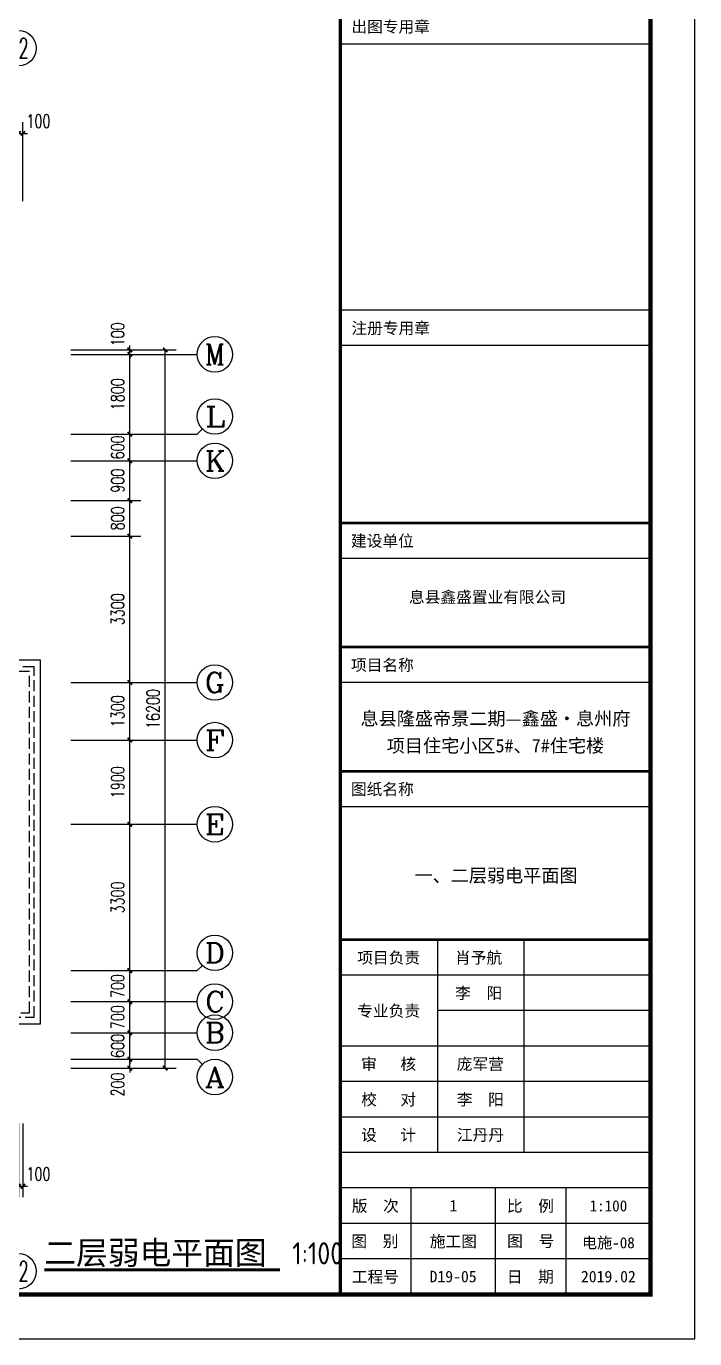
# Model space of a CAD drawing. Extents: x -993182 to -819982, y 169304 to 600104.
# Drawn here: x -835075 to -819982, y 362504 to 392107 of the extents above; entities that cross this region are included whole.
import ezdxf
from ezdxf.enums import TextEntityAlignment as Align

# ---------------------------------------------------------------- set-up
doc = ezdxf.new("R2010")
doc.units = 0
doc.header["$LTSCALE"] = 1000
doc.header["$MEASUREMENT"] = 0
doc.linetypes.add('DASH', pattern=[0.35, 0.25, -0.1])
for name, color, linetype in [('AXIS', 3, 'Continuous'), ('AXIS_TEXT', 7, 'Continuous'), ('DIM_SYMB', 3, 'Continuous'), ('PUB_TITLE', 146, 'Continuous'), ('TK', 9, 'Continuous'), ('屋面', 139, 'Continuous'), ('面层', 215, 'Continuous')]:
    doc.layers.add(name, color=color, linetype=linetype)
doc.styles.add('-黑体', font='simhei.ttf')
doc.styles.add('_TCH_AXIS', font='COMPLEX', dxfattribs={"bigfont": 'GBCBIG'})
doc.styles.add('_TCH_DIM_T3', font='SIMPLEX', dxfattribs={"width": 0.705882, "bigfont": 'GBCBIG'})
doc.styles.add('COMPLEX', font='COMPLEX')
doc.styles.add('H1', font='')
doc.styles.get("Standard").update_dxf_attribs({"font": 'gbenor.shx', "bigfont": 'gbcbig.shx'})
doc.styles.add('THT', font='simhei.ttf')
doc.styles.get('H1').set_extended_font_data('SimSun')
doc.dimstyles.new('_TCH_ARCH&&100', dxfattribs={"dimtxt": 297.5, "dimasz": 100, "dimexe": 250, "dimexo": 300, "dimgap": 126.25, "dimtad": 1, "dimdec": 0, "dimzin": 0, "dimdsep": 46, "dimtxsty": '_TCH_DIM_T3', "dimblk": 'ARCHTICK', "dimcen": 0.09, "dimclrt": 7, "dimazin": 2, "dimtfac": 1, "dimtdec": 0, "dimtix": 1, "dimtmove": 2, "dimatfit": 3, "dimfxl": 0, "dimtolj": 1, "dimtzin": 0, "dimarcsym": 0})

# ---------------------------------------------------------------- blocks, each defined once
blk = doc.blocks.new('_AXISO')
blk.add_circle((0, 0), 0.5)
at = {"layer": 'AXIS_TEXT', "style": 'COMPLEX', "width": 1.041667}
blk.add_attdef('A', text='', height=0.56, dxfattribs=at).set_placement((-0.25, -0.28), (0.25, -0.28), align=Align.FIT)
blk = doc.blocks.new('_ArchTick')
at = {"color": 0, "linetype": 'ByBlock', "const_width": 0.4}
blk.add_lwpolyline([(-0.5, -0.5), (0.5, 0.5)], dxfattribs=at)
blk = doc.blocks.new('*D234')
at = {"layer": 'AXIS', "color": 0, "lineweight": -2}
for p, q in [((-195229, -359512), (-192846, -359512)), ((-193096, -375712), (-193096, -359512)), ((-195229, -375712), (-192846, -375712))]:
    blk.add_line(p, q, dxfattribs=at)
at = {"layer": 'Defpoints', "color": 0}
for p in [(-195529, -359512), (-193096, -359512), (-195529, -375712)]:
    blk.add_point(p, dxfattribs=at)
at = {"layer": 'AXIS', "color": 0, "lineweight": -2, "xscale": 100, "yscale": 100, "zscale": 100}
for p, rotation in [((-193096, -359512), 90), ((-193096, -375712), 270)]:
    blk.add_blockref('_ArchTick', p, dxfattribs=dict(at, rotation=rotation))
at = {"layer": 'AXIS', "color": 7, "insert": (-193371, -367612), "char_height": 297.5, "attachment_point": 5, "rotation": 90, "style": '_TCH_DIM_T3'}
blk.add_mtext('\\A1;16200', dxfattribs=at)
blk = doc.blocks.new('*D235')
at = {"layer": 'AXIS', "color": 0, "lineweight": -2}
for p, q in [((-195229, -375512), (-193646, -375512)), ((-193896, -375512), (-193896, -375412)), ((-193896, -375712), (-193896, -375512)), ((-195229, -375712), (-193646, -375712)), ((-193896, -375712), (-193896, -375812))]:
    blk.add_line(p, q, dxfattribs=at)
at = {"layer": 'Defpoints', "color": 0}
for p in [(-195529, -375512), (-193896, -375512), (-195529, -375712)]:
    blk.add_point(p, dxfattribs=at)
at = {"layer": 'AXIS', "color": 0, "lineweight": -2, "xscale": 100, "yscale": 100, "zscale": 100}
for p, rotation in [((-193896, -375512), 270), ((-193896, -375712), 90)]:
    blk.add_blockref('_ArchTick', p, dxfattribs=dict(at, rotation=rotation))
at = {"layer": 'AXIS', "color": 7, "insert": (-194171, -376082), "char_height": 297.5, "attachment_point": 5, "rotation": 90, "style": '_TCH_DIM_T3'}
blk.add_mtext('\\A1;200', dxfattribs=at)
blk = doc.blocks.new('*D236')
at = {"layer": 'AXIS', "color": 0, "lineweight": -2}
for p, q in [((-195229, -374912), (-193646, -374912)), ((-193896, -374912), (-193896, -374812)), ((-193896, -375512), (-193896, -374912)), ((-195229, -375512), (-193646, -375512)), ((-193896, -375512), (-193896, -375612))]:
    blk.add_line(p, q, dxfattribs=at)
at = {"layer": 'Defpoints', "color": 0}
for p in [(-195529, -374912), (-193896, -374912), (-195529, -375512)]:
    blk.add_point(p, dxfattribs=at)
at = {"layer": 'AXIS', "color": 0, "lineweight": -2, "xscale": 100, "yscale": 100, "zscale": 100}
for p, rotation in [((-193896, -374912), 270), ((-193896, -375512), 90)]:
    blk.add_blockref('_ArchTick', p, dxfattribs=dict(at, rotation=rotation))
at = {"layer": 'AXIS', "color": 7, "insert": (-194171, -375212), "char_height": 297.5, "attachment_point": 5, "rotation": 90, "style": '_TCH_DIM_T3'}
blk.add_mtext('\\A1;600', dxfattribs=at)
blk = doc.blocks.new('*D237')
at = {"layer": 'AXIS', "color": 0, "lineweight": -2}
for p, q in [((-193896, -374212), (-193896, -374112)), ((-195229, -374212), (-193646, -374212)), ((-193896, -374912), (-193896, -374212)), ((-195229, -374912), (-193646, -374912)), ((-193896, -374912), (-193896, -375012))]:
    blk.add_line(p, q, dxfattribs=at)
at = {"layer": 'Defpoints', "color": 0}
for p in [(-195529, -374212), (-193896, -374212), (-195529, -374912)]:
    blk.add_point(p, dxfattribs=at)
at = {"layer": 'AXIS', "color": 0, "lineweight": -2, "xscale": 100, "yscale": 100, "zscale": 100}
for p, rotation in [((-193896, -374212), 270), ((-193896, -374912), 90)]:
    blk.add_blockref('_ArchTick', p, dxfattribs=dict(at, rotation=rotation))
at = {"layer": 'AXIS', "color": 7, "insert": (-194171, -374562), "char_height": 297.5, "attachment_point": 5, "rotation": 90, "style": '_TCH_DIM_T3'}
blk.add_mtext('\\A1;700', dxfattribs=at)
blk = doc.blocks.new('*D238')
at = {"layer": 'AXIS', "color": 0, "lineweight": -2}
for p, q in [((-195229, -373512), (-193646, -373512)), ((-193896, -373512), (-193896, -373412)), ((-193896, -374212), (-193896, -373512)), ((-195229, -374212), (-193646, -374212)), ((-193896, -374212), (-193896, -374312))]:
    blk.add_line(p, q, dxfattribs=at)
at = {"layer": 'Defpoints', "color": 0}
for p in [(-195529, -373512), (-193896, -373512), (-195529, -374212)]:
    blk.add_point(p, dxfattribs=at)
at = {"layer": 'AXIS', "color": 0, "lineweight": -2, "xscale": 100, "yscale": 100, "zscale": 100}
for p, rotation in [((-193896, -373512), 270), ((-193896, -374212), 90)]:
    blk.add_blockref('_ArchTick', p, dxfattribs=dict(at, rotation=rotation))
at = {"layer": 'AXIS', "color": 7, "insert": (-194171, -373862), "char_height": 297.5, "attachment_point": 5, "rotation": 90, "style": '_TCH_DIM_T3'}
blk.add_mtext('\\A1;700', dxfattribs=at)
blk = doc.blocks.new('*D239')
at = {"layer": 'AXIS', "color": 0, "lineweight": -2}
for p, q in [((-195229, -370212), (-193646, -370212)), ((-193896, -373512), (-193896, -370212)), ((-195229, -373512), (-193646, -373512))]:
    blk.add_line(p, q, dxfattribs=at)
at = {"layer": 'Defpoints', "color": 0}
for p in [(-195529, -370212), (-193896, -370212), (-195529, -373512)]:
    blk.add_point(p, dxfattribs=at)
at = {"layer": 'AXIS', "color": 0, "lineweight": -2, "xscale": 100, "yscale": 100, "zscale": 100}
for p, rotation in [((-193896, -370212), 90), ((-193896, -373512), 270)]:
    blk.add_blockref('_ArchTick', p, dxfattribs=dict(at, rotation=rotation))
at = {"layer": 'AXIS', "color": 7, "insert": (-194171, -371862), "char_height": 297.5, "attachment_point": 5, "rotation": 90, "style": '_TCH_DIM_T3'}
blk.add_mtext('\\A1;3300', dxfattribs=at)
blk = doc.blocks.new('*D240')
at = {"layer": 'AXIS', "color": 0, "lineweight": -2}
for p, q in [((-195229, -368312), (-193646, -368312)), ((-193896, -370212), (-193896, -368312)), ((-195229, -370212), (-193646, -370212))]:
    blk.add_line(p, q, dxfattribs=at)
at = {"layer": 'Defpoints', "color": 0}
for p in [(-195529, -368312), (-193896, -368312), (-195529, -370212)]:
    blk.add_point(p, dxfattribs=at)
at = {"layer": 'AXIS', "color": 0, "lineweight": -2, "xscale": 100, "yscale": 100, "zscale": 100}
for p, rotation in [((-193896, -368312), 90), ((-193896, -370212), 270)]:
    blk.add_blockref('_ArchTick', p, dxfattribs=dict(at, rotation=rotation))
at = {"layer": 'AXIS', "color": 7, "insert": (-194171, -369262), "char_height": 297.5, "attachment_point": 5, "rotation": 90, "style": '_TCH_DIM_T3'}
blk.add_mtext('\\A1;1900', dxfattribs=at)
blk = doc.blocks.new('*D241')
at = {"layer": 'AXIS', "color": 0, "lineweight": -2}
for p, q in [((-195229, -367012), (-193646, -367012)), ((-193896, -368312), (-193896, -367012)), ((-195229, -368312), (-193646, -368312))]:
    blk.add_line(p, q, dxfattribs=at)
at = {"layer": 'Defpoints', "color": 0}
for p in [(-195529, -367012), (-193896, -367012), (-195529, -368312)]:
    blk.add_point(p, dxfattribs=at)
at = {"layer": 'AXIS', "color": 0, "lineweight": -2, "xscale": 100, "yscale": 100, "zscale": 100}
for p, rotation in [((-193896, -367012), 90), ((-193896, -368312), 270)]:
    blk.add_blockref('_ArchTick', p, dxfattribs=dict(at, rotation=rotation))
at = {"layer": 'AXIS', "color": 7, "insert": (-194171, -367662), "char_height": 297.5, "attachment_point": 5, "rotation": 90, "style": '_TCH_DIM_T3'}
blk.add_mtext('\\A1;1300', dxfattribs=at)
blk = doc.blocks.new('*D242')
at = {"layer": 'AXIS', "color": 0, "lineweight": -2}
for p, q in [((-195229, -363712), (-193646, -363712)), ((-193896, -367012), (-193896, -363712)), ((-195229, -367012), (-193646, -367012))]:
    blk.add_line(p, q, dxfattribs=at)
at = {"layer": 'Defpoints', "color": 0}
for p in [(-195529, -363712), (-193896, -363712), (-195529, -367012)]:
    blk.add_point(p, dxfattribs=at)
at = {"layer": 'AXIS', "color": 0, "lineweight": -2, "xscale": 100, "yscale": 100, "zscale": 100}
for p, rotation in [((-193896, -363712), 90), ((-193896, -367012), 270)]:
    blk.add_blockref('_ArchTick', p, dxfattribs=dict(at, rotation=rotation))
at = {"layer": 'AXIS', "color": 7, "insert": (-194171, -365362), "char_height": 297.5, "attachment_point": 5, "rotation": 90, "style": '_TCH_DIM_T3'}
blk.add_mtext('\\A1;3300', dxfattribs=at)
blk = doc.blocks.new('*D243')
at = {"layer": 'AXIS', "color": 0, "lineweight": -2}
for p, q in [((-195229, -362912), (-193646, -362912)), ((-193896, -363712), (-193896, -362912)), ((-195229, -363712), (-193646, -363712))]:
    blk.add_line(p, q, dxfattribs=at)
at = {"layer": 'Defpoints', "color": 0}
for p in [(-195529, -362912), (-193896, -362912), (-195529, -363712)]:
    blk.add_point(p, dxfattribs=at)
at = {"layer": 'AXIS', "color": 0, "lineweight": -2, "xscale": 100, "yscale": 100, "zscale": 100}
for p, rotation in [((-193896, -362912), 90), ((-193896, -363712), 270)]:
    blk.add_blockref('_ArchTick', p, dxfattribs=dict(at, rotation=rotation))
at = {"layer": 'AXIS', "color": 7, "insert": (-194171, -363312), "char_height": 297.5, "attachment_point": 5, "rotation": 90, "style": '_TCH_DIM_T3'}
blk.add_mtext('\\A1;800', dxfattribs=at)
blk = doc.blocks.new('*D244')
at = {"layer": 'AXIS', "color": 0, "lineweight": -2}
for p, q in [((-195229, -362012), (-193646, -362012)), ((-193896, -362912), (-193896, -362012)), ((-195229, -362912), (-193646, -362912))]:
    blk.add_line(p, q, dxfattribs=at)
at = {"layer": 'Defpoints', "color": 0}
for p in [(-195529, -362012), (-193896, -362012), (-195529, -362912)]:
    blk.add_point(p, dxfattribs=at)
at = {"layer": 'AXIS', "color": 0, "lineweight": -2, "xscale": 100, "yscale": 100, "zscale": 100}
for p, rotation in [((-193896, -362012), 90), ((-193896, -362912), 270)]:
    blk.add_blockref('_ArchTick', p, dxfattribs=dict(at, rotation=rotation))
at = {"layer": 'AXIS', "color": 7, "insert": (-194171, -362462), "char_height": 297.5, "attachment_point": 5, "rotation": 90, "style": '_TCH_DIM_T3'}
blk.add_mtext('\\A1;900', dxfattribs=at)
blk = doc.blocks.new('*D245')
at = {"layer": 'AXIS', "color": 0, "lineweight": -2}
for p, q in [((-195229, -361412), (-193646, -361412)), ((-193896, -361412), (-193896, -361312)), ((-193896, -362012), (-193896, -361412)), ((-195229, -362012), (-193646, -362012)), ((-193896, -362012), (-193896, -362112))]:
    blk.add_line(p, q, dxfattribs=at)
at = {"layer": 'Defpoints', "color": 0}
for p in [(-195529, -361412), (-193896, -361412), (-195529, -362012)]:
    blk.add_point(p, dxfattribs=at)
at = {"layer": 'AXIS', "color": 0, "lineweight": -2, "xscale": 100, "yscale": 100, "zscale": 100}
for p, rotation in [((-193896, -361412), 270), ((-193896, -362012), 90)]:
    blk.add_blockref('_ArchTick', p, dxfattribs=dict(at, rotation=rotation))
at = {"layer": 'AXIS', "color": 7, "insert": (-194171, -361712), "char_height": 297.5, "attachment_point": 5, "rotation": 90, "style": '_TCH_DIM_T3'}
blk.add_mtext('\\A1;600', dxfattribs=at)
blk = doc.blocks.new('*D246')
at = {"layer": 'AXIS', "color": 0, "lineweight": -2}
for p, q in [((-195229, -359612), (-193646, -359612)), ((-193896, -361412), (-193896, -359612)), ((-195229, -361412), (-193646, -361412))]:
    blk.add_line(p, q, dxfattribs=at)
at = {"layer": 'Defpoints', "color": 0}
for p in [(-195529, -359612), (-193896, -359612), (-195529, -361412)]:
    blk.add_point(p, dxfattribs=at)
at = {"layer": 'AXIS', "color": 0, "lineweight": -2, "xscale": 100, "yscale": 100, "zscale": 100}
for p, rotation in [((-193896, -359612), 90), ((-193896, -361412), 270)]:
    blk.add_blockref('_ArchTick', p, dxfattribs=dict(at, rotation=rotation))
at = {"layer": 'AXIS', "color": 7, "insert": (-194171, -360512), "char_height": 297.5, "attachment_point": 5, "rotation": 90, "style": '_TCH_DIM_T3'}
blk.add_mtext('\\A1;1800', dxfattribs=at)
blk = doc.blocks.new('*D247')
at = {"layer": 'AXIS', "color": 0, "lineweight": -2}
for p, q in [((-195229, -359512), (-193646, -359512)), ((-195229, -359612), (-193646, -359612)), ((-193896, -359512), (-193896, -359412)), ((-193896, -359612), (-193896, -359512)), ((-193896, -359612), (-193896, -359712))]:
    blk.add_line(p, q, dxfattribs=at)
at = {"layer": 'Defpoints', "color": 0}
for p in [(-195529, -359512), (-195529, -359612), (-193896, -359512)]:
    blk.add_point(p, dxfattribs=at)
at = {"layer": 'AXIS', "color": 0, "lineweight": -2, "xscale": 100, "yscale": 100, "zscale": 100}
for p, rotation in [((-193896, -359512), 270), ((-193896, -359612), 90)]:
    blk.add_blockref('_ArchTick', p, dxfattribs=dict(at, rotation=rotation))
at = {"layer": 'AXIS', "color": 7, "insert": (-194171, -359162), "char_height": 297.5, "attachment_point": 5, "rotation": 90, "style": '_TCH_DIM_T3'}
blk.add_mtext('\\A1;100', dxfattribs=at)
blk = doc.blocks.new('*D283')
at = {"layer": 'AXIS', "color": 0, "lineweight": -2}
for p, q in [((-196409, -354628), (-196509, -354628)), ((-196409, -356156), (-196409, -354378)), ((-196409, -354628), (-196309, -354628)), ((-196309, -356156), (-196309, -354378)), ((-196309, -354628), (-196209, -354628))]:
    blk.add_line(p, q, dxfattribs=at)
at = {"layer": 'Defpoints', "color": 0}
for p in [(-196309, -354628), (-196409, -356456), (-196309, -356456)]:
    blk.add_point(p, dxfattribs=at)
at = {"layer": 'AXIS', "color": 0, "lineweight": -2, "xscale": 100, "yscale": 100, "zscale": 100}
blk.add_blockref('_ArchTick', (-196409, -354628), dxfattribs=at)
at = {"layer": 'AXIS', "color": 0, "lineweight": -2, "xscale": 100, "yscale": 100, "zscale": 100, "rotation": 180}
blk.add_blockref('_ArchTick', (-196309, -354628), dxfattribs=at)
at = {"layer": 'AXIS', "color": 7, "insert": (-195959, -354353), "char_height": 297.5, "attachment_point": 5, "style": '_TCH_DIM_T3'}
blk.add_mtext('\\A1;100', dxfattribs=at)
blk = doc.blocks.new('*D379')
at = {"layer": 'AXIS', "color": 0, "lineweight": -2}
for p, q in [((-196409, -376960), (-196409, -378624)), ((-196309, -376960), (-196309, -378624)), ((-196409, -378374), (-196509, -378374)), ((-196409, -378374), (-196309, -378374)), ((-196309, -378374), (-196209, -378374))]:
    blk.add_line(p, q, dxfattribs=at)
at = {"layer": 'Defpoints', "color": 0}
for p in [(-196409, -376660), (-196309, -376660), (-196309, -378374)]:
    blk.add_point(p, dxfattribs=at)
at = {"layer": 'AXIS', "color": 0, "lineweight": -2, "xscale": 100, "yscale": 100, "zscale": 100}
blk.add_blockref('_ArchTick', (-196409, -378374), dxfattribs=at)
at = {"layer": 'AXIS', "color": 0, "lineweight": -2, "xscale": 100, "yscale": 100, "zscale": 100, "rotation": 180}
blk.add_blockref('_ArchTick', (-196309, -378374), dxfattribs=at)
at = {"layer": 'AXIS', "color": 7, "insert": (-195959, -378099), "char_height": 297.5, "attachment_point": 5, "style": '_TCH_DIM_T3'}
blk.add_mtext('\\A1;100', dxfattribs=at)
blk = doc.blocks.new('A$C61A6557E')
at = {"layer": 'PUB_TITLE'}
for p, q in [((7025, 28200), (14, 28200)), ((7025, 22200), (14, 22200)), ((7025, 21400), (14, 21400)), ((7025, 17400), (14, 17400)), ((7025, 17400), (14, 17400)), ((7025, 17400), (14, 17400)), ((7025, 16600), (14, 16600)), ((7025, 16600), (14, 16600)), ((7025, 14600), (14, 14600)), ((7025, 13800), (14, 13800)), ((7025, 11800), (14, 11800)), ((7025, 11800), (14, 11800)), ((7025, 11000), (14, 11000)), ((7025, 8000), (14, 8000)), ((7025, 8000), (14, 8000)), ((7025, 8000), (14, 8000)), ((7025, 8000), (14, 8000)), ((7025, 8000), (14, 8000)), ((7025, 8000), (14, 8000)), ((7025, 8000), (14, 8000)), ((2214, 8000), (2214, 3200)), ((4164, 8000), (4164, 3200)), ((7025, 7200), (14, 7200)), ((7025, 7200), (14, 7200)), ((7025, 7200), (14, 7200)), ((7025, 6400), (2214, 6400)), ((7025, 6400), (2214, 6400)), ((7025, 6400), (2214, 6400)), ((7025, 5600), (14, 5600)), ((7025, 5600), (14, 5600)), ((7025, 5600), (14, 5600)), ((7025, 4800), (14, 4800)), ((7025, 4800), (14, 4800)), ((7025, 4800), (14, 4800)), ((7025, 4000), (14, 4000)), ((7025, 4000), (14, 4000)), ((7025, 4000), (14, 4000)), ((7025, 3200), (14, 3200)), ((7025, 3200), (14, 3200)), ((7025, 3200), (14, 3200)), ((7025, 3200), (14, 3200)), ((7025, 3200), (14, 3200)), ((7025, 3200), (14, 3200)), ((7025, 2400), (14, 2400)), ((1625, 0), (1625, 2400)), ((3525, 0), (3525, 2400)), ((5125, 0), (5125, 2400)), ((7025, 1600), (14, 1600)), ((7025, 800), (14, 800))]:
    blk.add_line(p, q, dxfattribs=at)
at = {"layer": 'PUB_TITLE', "const_width": 75}
blk.add_lwpolyline([(25, 0), (7025, 0), (7025, 57400), (25, 57400)], close=True, dxfattribs=at)
at = {"layer": 'PUB_TITLE'}
for points, const_width in [([(25, 0), (25, 57400)], 75), ([(25, 0), (25, 57400)], 40), ([(25, 50733), (25, 0)], 60), ([(7025, 17400), (14, 17400)], 60), ([(7025, 17400), (14, 17400)], 40), ([(7025, 14600), (14, 14600)], 60), ([(7025, 11800), (14, 11800)], 60), ([(7025, 8000), (14, 8000)], 60), ([(7025, 8000), (14, 8000)], 40), ([(7025, 0), (14, 0)], 40)]:
    blk.add_lwpolyline(points, dxfattribs=dict(at, const_width=const_width))
at = {"layer": 'PUB_TITLE', "style": 'THT'}
for s, p in [('出图专用章', (1160, 28600)), ('注册专用章', (1160, 21800)), ('建设单位', (973, 17000)), ('项目名称', (973, 14200)), ('图纸名称', (973, 11400)), ('项目负责', (1114, 7600)), ('肖予航', (3146, 7600)), ('李  阳', (3146, 6800)), ('专业负责', (1114, 6400)), ('审   核', (1114, 5200)), ('庞军营', (3182, 5200)), ('校   对', (1114, 4400)), ('李  阳', (3182, 4400)), ('设   计', (1114, 3600)), ('江丹丹 ', (3275, 3600)), ('版  次', (814, 2000)), ('1', (2575, 2000)), ('比  例', (4314, 2000)), ('图  别', (803, 1200)), ('施工图', (2575, 1200)), ('图  号', (4321, 1200)), ('工程号', (814, 400)), ('D19-05', (2569, 400)), ('日  期', (4314, 400)), ('2019.02', (6075, 400))]:
    blk.add_text(s, height=260, dxfattribs=at).set_placement(p, align=Align.MIDDLE)
at = {"layer": 'PUB_TITLE', "color": 173, "style": 'H1'}
blk.add_text('1:100', height=250, dxfattribs=at).set_placement((6075, 1997), align=Align.MIDDLE_CENTER)
at = {"layer": 'TK', "color": 63, "style": 'THT'}
blk.add_text('息县鑫盛置业有限公司', height=260, dxfattribs=at).set_placement((1573, 15597))
at = {"layer": 'TK', "style": 'H1'}
for s, p in [('息县隆盛帝景二期—鑫盛•息州府', (3525, 12988)), ('项目住宅小区5#、7#住宅楼', (3525, 12376))]:
    blk.add_text(s, height=300, dxfattribs=at).set_placement(p, align=Align.MIDDLE_CENTER)
blk = doc.blocks.new('5#、7#楼参照')
at = {"layer": 'AXIS'}
for p, q in [((-194881.6, -359612), (-192376, -359612)), ((-194881.6, -361412), (-192376, -361412)), ((-192258.8, -361294.8), (-192376, -361412)), ((-194881.6, -362012), (-192376, -362012)), ((-194881.6, -367012), (-192376, -367012)), ((-194881.6, -368312), (-192376, -368312)), ((-194881.6, -370212), (-192376, -370212)), ((-194881.6, -373512), (-192376, -373512)), ((-192258.8, -373394.8), (-192376, -373512)), ((-194881.6, -374212), (-192376, -374212)), ((-194881.6, -374912), (-192376, -374912)), ((-194881.6, -375512), (-192376, -375512)), ((-192258.8, -375629.2), (-192376, -375512))]:
    blk.add_line(p, q, dxfattribs=at)
at = {"layer": 'PUB_TITLE'}
blk.add_lwpolyline([(-265242.7, -381815.5), (-181142.7, -381815.5), (-181142.7, -322415.5), (-265242.7, -322415.5)], close=True, dxfattribs=at)
at = {"layer": 'PUB_TITLE', "const_width": 100}
blk.add_lwpolyline([(-262742.7, -380815.5), (-182142.7, -380815.5), (-182142.7, -323415.5), (-262742.7, -323415.5)], close=True, dxfattribs=at)
at = {"layer": '屋面', "color": 190}
blk.add_lwpolyline([(-204208.8, -375712), (-204208.8, -376112), (-198908.8, -376112), (-198908.8, -374712), (-195908.8, -374712), (-195908.8, -366512), (-198508.8, -366512)], dxfattribs=at)
at = {"layer": '屋面', "color": 190, "linetype": 'DASH'}
for points in [[(-204058.8, -375712), (-204058.8, -375962), (-199058.8, -375962), (-199058.8, -374562), (-196058.8, -374562), (-196058.8, -366662), (-198508.8, -366662)], [(-203958.8, -375712), (-203958.8, -375862), (-199158.8, -375862), (-199158.8, -374462), (-196158.8, -374462), (-196158.8, -366762), (-198508.8, -366762)]]:
    blk.add_lwpolyline(points, dxfattribs=at)
at = {"layer": 'AXIS'}
ref = blk.add_blockref('_AXISO', (-196408.8, -352708.3), dxfattribs=dict(at, xscale=800, yscale=800, zscale=800))
ref.add_attrib('A', '42', dxfattribs={"layer": 'AXIS_TEXT', "height": 452.55, "style": '_TCH_AXIS', "width": 0.6}).set_placement((-196635.1, -352934.6), (-196182.5, -352934.6), align=Align.FIT)
ref = blk.add_blockref('_AXISO', (-191976, -359612), dxfattribs=dict(at, xscale=800, yscale=800, zscale=800))
ref.add_attrib('A', 'M', dxfattribs={"layer": 'AXIS_TEXT', "height": 452.5, "style": '_TCH_AXIS'}).set_placement((-192202.3, -359838.3), (-191749.7, -359838.3), align=Align.FIT)
ref = blk.add_blockref('_AXISO', (-191976, -361012), dxfattribs=dict(at, xscale=800, yscale=800, zscale=800))
ref.add_attrib('A', 'L', dxfattribs={"layer": 'AXIS_TEXT', "height": 452.5, "style": '_TCH_AXIS', "width": 1.4}).set_placement((-192202.3, -361238.3), (-191749.7, -361238.3), align=Align.FIT)
ref = blk.add_blockref('_AXISO', (-191976, -362012), dxfattribs=dict(at, xscale=800, yscale=800, zscale=800))
ref.add_attrib('A', 'K', dxfattribs={"layer": 'AXIS_TEXT', "height": 452.5, "style": '_TCH_AXIS', "width": 1.105263}).set_placement((-192202.3, -362238.3), (-191749.7, -362238.3), align=Align.FIT)
ref = blk.add_blockref('_AXISO', (-191976, -367012), dxfattribs=dict(at, xscale=800, yscale=800, zscale=800))
ref.add_attrib('A', 'G', dxfattribs={"layer": 'AXIS_TEXT', "height": 452.5, "style": '_TCH_AXIS', "width": 1.166667}).set_placement((-192202.3, -367238.3), (-191749.7, -367238.3), align=Align.FIT)
ref = blk.add_blockref('_AXISO', (-191976, -368312), dxfattribs=dict(at, xscale=800, yscale=800, zscale=800))
ref.add_attrib('A', 'F', dxfattribs={"layer": 'AXIS_TEXT', "height": 452.5, "style": '_TCH_AXIS', "width": 1.3125}).set_placement((-192202.3, -368538.3), (-191749.7, -368538.3), align=Align.FIT)
ref = blk.add_blockref('_AXISO', (-191976, -370212), dxfattribs=dict(at, xscale=800, yscale=800, zscale=800))
ref.add_attrib('A', 'E', dxfattribs={"layer": 'AXIS_TEXT', "height": 452.5, "style": '_TCH_AXIS', "width": 1.3125}).set_placement((-192202.3, -370438.3), (-191749.7, -370438.3), align=Align.FIT)
ref = blk.add_blockref('_AXISO', (-191976, -373112), dxfattribs=dict(at, xscale=800, yscale=800, zscale=800))
ref.add_attrib('A', 'D', dxfattribs={"layer": 'AXIS_TEXT', "height": 452.5, "style": '_TCH_AXIS', "width": 1.235294}).set_placement((-192202.3, -373338.3), (-191749.7, -373338.3), align=Align.FIT)
ref = blk.add_blockref('_AXISO', (-191976, -374212), dxfattribs=dict(at, xscale=800, yscale=800, zscale=800))
ref.add_attrib('A', 'C', dxfattribs={"layer": 'AXIS_TEXT', "height": 452.5, "style": '_TCH_AXIS', "width": 1.4}).set_placement((-192202.3, -374438.3), (-191749.7, -374438.3), align=Align.FIT)
ref = blk.add_blockref('_AXISO', (-191976, -374912), dxfattribs=dict(at, xscale=800, yscale=800, zscale=800))
ref.add_attrib('A', 'B', dxfattribs={"layer": 'AXIS_TEXT', "height": 452.5, "style": '_TCH_AXIS', "width": 1.235294}).set_placement((-192202.3, -375138.3), (-191749.7, -375138.3), align=Align.FIT)
ref = blk.add_blockref('_AXISO', (-191976, -375912), dxfattribs=dict(at, xscale=800, yscale=800, zscale=800))
ref.add_attrib('A', 'A', dxfattribs={"layer": 'AXIS_TEXT', "height": 452.5, "style": '_TCH_AXIS', "width": 1.166667}).set_placement((-192202.3, -376138.3), (-191749.7, -376138.3), align=Align.FIT)
ref = blk.add_blockref('_AXISO', (-196408.8, -380293.6), dxfattribs=dict(at, xscale=800, yscale=800, zscale=800))
ref.add_attrib('A', '42', dxfattribs={"layer": 'AXIS_TEXT', "height": 452.55, "style": '_TCH_AXIS', "width": 0.6}).set_placement((-196635.1, -380519.9), (-196182.5, -380519.9), align=Align.FIT)
for base, p1, p2, angle, picture, middle in [((-196308.8, -354628.3), (-196408.8, -356455.5), (-196308.8, -356455.5), 0, '*D283', (-195958.8, -354353.3)), ((-193896, -359512), (-195528.9, -359612), (-195528.9, -359512), 90, '*D247', (-194171, -359162)), ((-193896, -375512), (-195528.9, -375712), (-195528.9, -375512), 90, '*D235', (-194171, -376082)), ((-196308.8, -378373.6), (-196408.8, -376660), (-196308.8, -376660), 0, '*D379', (-195958.8, -378098.6))]:
    dim = blk.add_linear_dim(base=base, p1=p1, p2=p2, angle=angle, dimstyle='_TCH_ARCH&&100', dxfattribs=at)
    dim.commit()
    dim.dimension.update_dxf_attribs({"geometry": picture, "text_midpoint": middle, "dimtype": 129})
for p1, p2, distance, picture, middle in [((-195528.9, -375712), (-195528.9, -359512), -2432.9, '*D234', (-193371, -367612)), ((-195528.9, -361412), (-195528.9, -359612), -1632.9, '*D246', (-194171, -360512)), ((-195528.9, -362012), (-195528.9, -361412), -1632.9, '*D245', (-194171, -361712)), ((-195528.9, -362912), (-195528.9, -362012), -1632.9, '*D244', (-194171, -362462)), ((-195528.9, -363712), (-195528.9, -362912), -1632.9, '*D243', (-194171, -363312)), ((-195528.9, -367012), (-195528.9, -363712), -1632.9, '*D242', (-194171, -365362)), ((-195528.9, -368312), (-195528.9, -367012), -1632.9, '*D241', (-194171, -367662)), ((-195528.9, -370212), (-195528.9, -368312), -1632.9, '*D240', (-194171, -369262)), ((-195528.9, -373512), (-195528.9, -370212), -1632.9, '*D239', (-194171, -371862)), ((-195528.9, -374212), (-195528.9, -373512), -1632.9, '*D238', (-194171, -373862)), ((-195528.9, -374912), (-195528.9, -374212), -1632.9, '*D237', (-194171, -374562)), ((-195528.9, -375512), (-195528.9, -374912), -1632.9, '*D236', (-194171, -375212))]:
    dim = blk.add_aligned_dim(p1=p1, p2=p2, distance=distance, dimstyle='_TCH_ARCH&&100', dxfattribs=at)
    dim.commit()
    dim.dimension.update_dxf_attribs({"geometry": picture, "text_midpoint": middle})

msp = doc.modelspace()

# ---------------------------------------------------------------- linework, layer by layer
at = {"layer": 'DIM_SYMB', "const_width": 70}
msp.add_lwpolyline([(-834668, 364056), (-829348, 364056)], dxfattribs=at)

# ---------------------------------------------------------------- block references
msp.add_blockref('A$C61A6557E', (-828007, 363504))
at = {"layer": '面层'}
msp.add_blockref('5#、7#楼参照', (-638840, 744319), dxfattribs=at)

# ---------------------------------------------------------------- texts
at = {"layer": 'DIM_SYMB', "color": 7, "style": '-黑体'}
msp.add_text('二层弱电平面图', height=525.7, dxfattribs=at).set_placement((-834668, 364180, 153000))
at = {"layer": 'DIM_SYMB', "color": 7}
msp.add_text('1:100', height=500, dxfattribs=at).set_placement((-829068, 364180, 153000))
at = {"layer": 'PUB_TITLE', "color": 0, "style": 'H1', "width": 1}
msp.add_text('一、二层弱电平面图', height=300, dxfattribs=at).set_placement((-824469, 372952), align=Align.MIDDLE_CENTER)
at = {"layer": 'PUB_TITLE', "color": 173, "style": 'H1'}
msp.add_text('电施-08', height=250, dxfattribs=at).set_placement((-821932, 364669), align=Align.MIDDLE_CENTER)

doc.saveas('drawing.dxf')
